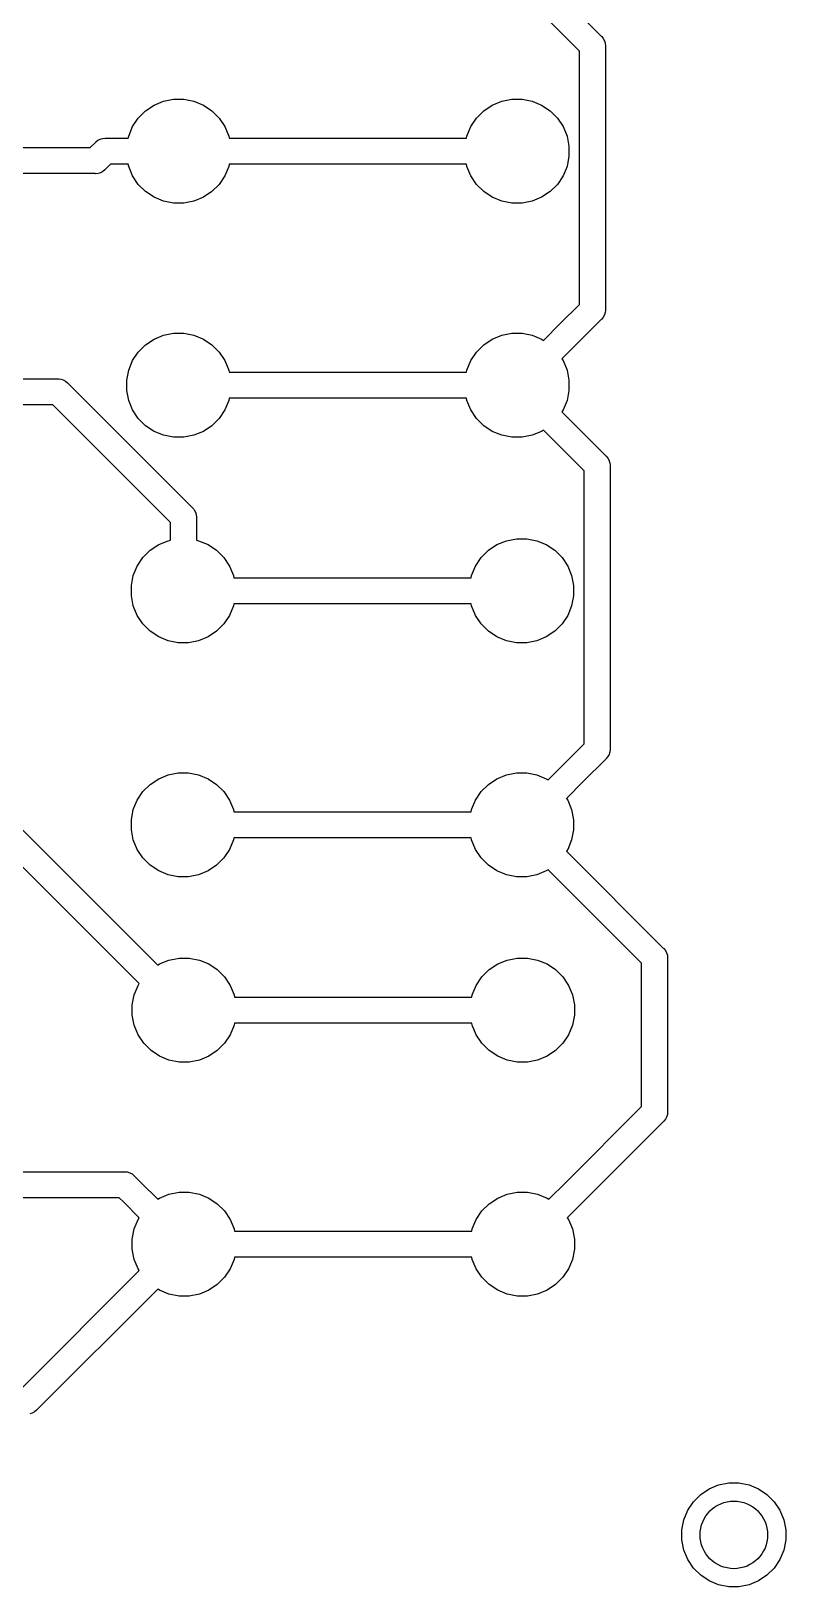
# Model space of a CAD drawing. Extents: x 83.1 to 154.9, y -87.4 to -26.9.
# Drawn here: x 140.17 to 154.67, y -87.36 to -57.45 of the extents above; entities that cross this region are included whole.
import ezdxf

# ---------------------------------------------------------------- set-up
doc = ezdxf.new("R2010")
doc.units = 0
doc.header["$MEASUREMENT"] = 0
doc.layers.add('BLACK', color=7, linetype='CONTINUOUS')

msp = doc.modelspace()

# ---------------------------------------------------------------- linework, layer by layer
at = {"layer": 'BLACK', "linetype": 'CONTINUOUS'}
for p, q in [((150.469, -56.897), (151.12, -57.5485)), ((150.702, -57.8376), (150.115, -57.2506)), ((151.12, -57.5485), (151.13, -57.5564)), ((151.13, -57.5564), (151.161, -57.5944)), ((151.161, -57.5944), (151.184, -57.6379)), ((151.184, -57.6379), (151.198, -57.685)), ((151.198, -57.685), (151.203, -57.734)), ((150.702, -62.7084), (150.702, -57.8376)), ((151.203, -57.734), (151.202, -57.7463)), ((151.202, -57.7463), (151.202, -62.7997)), ((142.365, -58.9852), (142.528, -58.8758)), ((142.528, -58.8758), (142.71, -58.8004)), ((142.71, -58.8004), (142.904, -58.762)), ((142.904, -58.762), (143.1, -58.762)), ((143.1, -58.762), (143.294, -58.8004)), ((143.294, -58.8004), (143.476, -58.8758)), ((143.476, -58.8758), (143.639, -58.9852)), ((148.865, -58.9852), (149.028, -58.8758)), ((149.028, -58.8758), (149.21, -58.8004)), ((149.21, -58.8004), (149.404, -58.762)), ((149.404, -58.762), (149.6, -58.762)), ((149.6, -58.762), (149.794, -58.8004)), ((149.794, -58.8004), (149.976, -58.8758)), ((149.976, -58.8758), (150.139, -58.9852)), ((142.116, -59.2883), (142.225, -59.1245)), ((142.225, -59.1245), (142.365, -58.9852)), ((143.639, -58.9852), (143.779, -59.1245)), ((143.779, -59.1245), (143.888, -59.2883)), ((148.616, -59.2883), (148.725, -59.1245)), ((148.725, -59.1245), (148.865, -58.9852)), ((150.139, -58.9852), (150.279, -59.1245)), ((150.279, -59.1245), (150.388, -59.2883)), ((141.539, -59.5156), (141.588, -59.5108)), ((141.588, -59.5108), (141.6, -59.512)), ((141.6, -59.512), (142.032, -59.512)), ((142.032, -59.512), (142.04, -59.4703)), ((142.04, -59.4703), (142.116, -59.2883)), ((143.888, -59.2883), (143.964, -59.4703)), ((143.964, -59.4703), (143.972, -59.512)), ((143.972, -59.512), (148.532, -59.512)), ((148.532, -59.512), (148.54, -59.4703)), ((148.54, -59.4703), (148.616, -59.2883)), ((150.388, -59.2883), (150.464, -59.4703)), ((150.464, -59.4703), (150.502, -59.6635)), ((136.918, -59.694), (141.302, -59.694)), ((141.302, -59.694), (141.402, -59.5939)), ((141.402, -59.5939), (141.41, -59.5844)), ((141.41, -59.5844), (141.448, -59.5531)), ((141.448, -59.5531), (141.492, -59.5299)), ((141.492, -59.5299), (141.512, -59.5236)), ((141.512, -59.5236), (141.539, -59.5156)), ((150.502, -59.6635), (150.502, -59.8605)), ((141.691, -60.012), (141.591, -60.1121)), ((142.032, -60.012), (141.691, -60.012)), ((142.04, -60.0537), (142.032, -60.012)), ((142.116, -60.2357), (142.04, -60.0537)), ((143.964, -60.0537), (143.888, -60.2357)), ((143.972, -60.012), (143.964, -60.0537)), ((148.532, -60.012), (143.972, -60.012)), ((148.54, -60.0537), (148.532, -60.012)), ((148.616, -60.2357), (148.54, -60.0537)), ((150.464, -60.0537), (150.388, -60.2357)), ((150.502, -59.8605), (150.464, -60.0537)), ((141.394, -60.194), (137.01, -60.194)), ((141.406, -60.1952), (141.394, -60.194)), ((141.455, -60.1904), (141.406, -60.1952)), ((141.502, -60.1761), (141.455, -60.1904)), ((141.545, -60.1529), (141.502, -60.1761)), ((141.583, -60.1216), (141.545, -60.1529)), ((141.591, -60.1121), (141.583, -60.1216)), ((142.225, -60.3995), (142.116, -60.2357)), ((142.365, -60.5388), (142.225, -60.3995)), ((143.779, -60.3995), (143.639, -60.5388)), ((143.888, -60.2357), (143.779, -60.3995)), ((148.725, -60.3995), (148.616, -60.2357)), ((148.865, -60.5388), (148.725, -60.3995)), ((150.279, -60.3995), (150.139, -60.5388)), ((150.388, -60.2357), (150.279, -60.3995)), ((142.528, -60.6482), (142.365, -60.5388)), ((142.71, -60.7236), (142.528, -60.6482)), ((143.476, -60.6482), (143.294, -60.7236)), ((143.639, -60.5388), (143.476, -60.6482)), ((149.028, -60.6482), (148.865, -60.5388)), ((149.21, -60.7236), (149.028, -60.6482)), ((149.976, -60.6482), (149.794, -60.7236)), ((150.139, -60.5388), (149.976, -60.6482)), ((142.904, -60.762), (142.71, -60.7236)), ((143.1, -60.762), (142.904, -60.762)), ((143.294, -60.7236), (143.1, -60.762)), ((149.404, -60.762), (149.21, -60.7236)), ((149.6, -60.762), (149.404, -60.762)), ((149.794, -60.7236), (149.6, -60.762)), ((150.334, -63.0765), (150.702, -62.7084)), ((151.202, -62.7997), (151.203, -62.812)), ((150.011, -63.3994), (150.334, -63.0765)), ((150.334, -63.0765), (150.334, -63.0765)), ((151.12, -62.9975), (150.687, -63.4301)), ((151.13, -62.9896), (151.12, -62.9975)), ((151.161, -62.9516), (151.13, -62.9896)), ((151.184, -62.9081), (151.161, -62.9516)), ((151.198, -62.861), (151.184, -62.9081)), ((151.202, -62.8243), (151.198, -62.861)), ((151.203, -62.812), (151.202, -62.8243)), ((142.365, -63.4852), (142.528, -63.3758)), ((142.528, -63.3758), (142.71, -63.3004)), ((142.71, -63.3004), (142.904, -63.262)), ((142.904, -63.262), (143.1, -63.262)), ((143.1, -63.262), (143.294, -63.3004)), ((143.294, -63.3004), (143.476, -63.3758)), ((143.476, -63.3758), (143.639, -63.4852)), ((148.865, -63.4852), (149.028, -63.3758)), ((149.028, -63.3758), (149.21, -63.3004)), ((149.21, -63.3004), (149.404, -63.262)), ((149.404, -63.262), (149.6, -63.262)), ((149.6, -63.262), (149.794, -63.3004)), ((149.794, -63.3004), (149.976, -63.3758)), ((149.976, -63.3758), (150.011, -63.3994)), ((142.116, -63.7883), (142.225, -63.6245)), ((142.225, -63.6245), (142.365, -63.4852)), ((143.639, -63.4852), (143.779, -63.6245)), ((143.779, -63.6245), (143.888, -63.7883)), ((148.616, -63.7883), (148.725, -63.6245)), ((148.725, -63.6245), (148.865, -63.4852)), ((150.687, -63.4301), (150.365, -63.753)), ((150.687, -63.4301), (150.687, -63.4301)), ((142.002, -64.1635), (142.04, -63.9703)), ((142.04, -63.9703), (142.116, -63.7883)), ((143.888, -63.7883), (143.964, -63.9703)), ((143.964, -63.9703), (143.972, -64.012)), ((148.532, -64.012), (148.54, -63.9703)), ((148.54, -63.9703), (148.616, -63.7883)), ((150.365, -63.753), (150.388, -63.7883)), ((150.388, -63.7883), (150.464, -63.9703)), ((150.464, -63.9703), (150.502, -64.1635)), ((136.536, -64.14), (140.672, -64.14)), ((140.672, -64.14), (140.684, -64.1388)), ((140.684, -64.1388), (140.696, -64.14)), ((140.696, -64.14), (140.733, -64.1436)), ((140.733, -64.1436), (140.78, -64.1579)), ((140.78, -64.1579), (140.824, -64.1811)), ((140.824, -64.1811), (140.862, -64.2124)), ((140.862, -64.2124), (140.87, -64.2219)), ((140.87, -64.2219), (143.259, -66.6113)), ((142.002, -64.3605), (142.002, -64.1635)), ((143.972, -64.012), (148.532, -64.012)), ((150.502, -64.1635), (150.502, -64.3605)), ((142.04, -64.5537), (142.002, -64.3605)), ((142.116, -64.7357), (142.04, -64.5537)), ((143.964, -64.5537), (143.888, -64.7357)), ((143.972, -64.512), (143.964, -64.5537)), ((148.532, -64.512), (143.972, -64.512)), ((148.54, -64.5537), (148.532, -64.512)), ((148.616, -64.7357), (148.54, -64.5537)), ((150.464, -64.5537), (150.388, -64.7357)), ((150.502, -64.3605), (150.464, -64.5537)), ((140.581, -64.64), (136.628, -64.64)), ((142.841, -66.9003), (140.581, -64.64)), ((142.225, -64.8995), (142.116, -64.7357)), ((143.888, -64.7357), (143.779, -64.8995)), ((148.725, -64.8995), (148.616, -64.7357)), ((150.388, -64.7357), (150.365, -64.771)), ((150.365, -64.771), (151.209, -65.6155)), ((142.365, -65.0388), (142.225, -64.8995)), ((142.528, -65.1482), (142.365, -65.0388)), ((142.71, -65.2236), (142.528, -65.1482)), ((143.476, -65.1482), (143.294, -65.2236)), ((143.639, -65.0388), (143.476, -65.1482)), ((143.779, -64.8995), (143.639, -65.0388)), ((148.865, -65.0388), (148.725, -64.8995)), ((149.028, -65.1482), (148.865, -65.0388)), ((149.21, -65.2236), (149.028, -65.1482)), ((149.976, -65.1482), (149.794, -65.2236)), ((150.011, -65.1246), (149.976, -65.1482)), ((150.791, -65.9046), (150.011, -65.1246)), ((142.904, -65.262), (142.71, -65.2236)), ((143.1, -65.262), (142.904, -65.262)), ((143.294, -65.2236), (143.1, -65.262)), ((149.404, -65.262), (149.21, -65.2236)), ((149.6, -65.262), (149.404, -65.262)), ((149.794, -65.2236), (149.6, -65.262)), ((151.209, -65.6155), (151.219, -65.6234)), ((151.219, -65.6234), (151.25, -65.6614)), ((151.25, -65.6614), (151.273, -65.7049)), ((151.273, -65.7049), (151.277, -65.7192)), ((151.277, -65.7192), (151.287, -65.752)), ((151.287, -65.752), (151.292, -65.801)), ((150.791, -71.1574), (150.791, -65.9046)), ((151.292, -65.801), (151.291, -65.8133)), ((151.291, -65.8133), (151.291, -71.2487)), ((143.259, -66.6113), (143.269, -66.6192)), ((143.269, -66.6192), (143.291, -66.6465)), ((143.291, -66.6465), (143.3, -66.6572)), ((143.3, -66.6572), (143.323, -66.7007)), ((142.841, -67.2411), (142.841, -66.9003)), ((143.323, -66.7007), (143.337, -66.7478)), ((143.337, -66.7478), (143.342, -66.7968)), ((143.342, -66.7968), (143.341, -66.8091)), ((143.341, -66.8091), (143.341, -67.2411)), ((142.617, -67.3248), (142.799, -67.2494)), ((142.799, -67.2494), (142.841, -67.2411)), ((143.341, -67.2411), (143.383, -67.2494)), ((143.383, -67.2494), (143.565, -67.3248)), ((149.117, -67.3248), (149.299, -67.2494)), ((149.299, -67.2494), (149.493, -67.211)), ((149.493, -67.211), (149.689, -67.211)), ((149.689, -67.211), (149.883, -67.2494)), ((149.883, -67.2494), (150.065, -67.3248)), ((142.205, -67.7373), (142.314, -67.5735)), ((142.314, -67.5735), (142.454, -67.4342)), ((142.454, -67.4342), (142.617, -67.3248)), ((143.565, -67.3248), (143.728, -67.4342)), ((143.728, -67.4342), (143.868, -67.5735)), ((143.868, -67.5735), (143.977, -67.7373)), ((148.705, -67.7373), (148.814, -67.5735)), ((148.814, -67.5735), (148.954, -67.4342)), ((148.954, -67.4342), (149.117, -67.3248)), ((150.065, -67.3248), (150.228, -67.4342)), ((150.228, -67.4342), (150.368, -67.5735)), ((150.368, -67.5735), (150.477, -67.7373)), ((142.129, -67.9193), (142.205, -67.7373)), ((143.977, -67.7373), (144.053, -67.9193)), ((148.629, -67.9193), (148.705, -67.7373)), ((150.477, -67.7373), (150.553, -67.9193)), ((142.091, -68.1125), (142.129, -67.9193)), ((142.091, -68.3095), (142.091, -68.1125)), ((144.053, -67.9193), (144.061, -67.961)), ((144.061, -67.961), (148.621, -67.961)), ((148.621, -67.961), (148.629, -67.9193)), ((150.553, -67.9193), (150.591, -68.1125)), ((150.591, -68.1125), (150.591, -68.3095)), ((142.129, -68.5027), (142.091, -68.3095)), ((144.061, -68.461), (144.053, -68.5027)), ((148.621, -68.461), (144.061, -68.461)), ((148.629, -68.5027), (148.621, -68.461)), ((150.591, -68.3095), (150.553, -68.5027)), ((142.205, -68.6847), (142.129, -68.5027)), ((142.314, -68.8485), (142.205, -68.6847)), ((143.977, -68.6847), (143.868, -68.8485)), ((144.053, -68.5027), (143.977, -68.6847)), ((148.705, -68.6847), (148.629, -68.5027)), ((148.814, -68.8485), (148.705, -68.6847)), ((150.477, -68.6847), (150.368, -68.8485)), ((150.553, -68.5027), (150.477, -68.6847)), ((142.454, -68.9878), (142.314, -68.8485)), ((142.617, -69.0972), (142.454, -68.9878)), ((143.728, -68.9878), (143.565, -69.0972)), ((143.868, -68.8485), (143.728, -68.9878)), ((148.954, -68.9878), (148.814, -68.8485)), ((149.117, -69.0972), (148.954, -68.9878)), ((150.228, -68.9878), (150.065, -69.0972)), ((150.368, -68.8485), (150.228, -68.9878)), ((142.799, -69.1726), (142.617, -69.0972)), ((142.993, -69.211), (142.799, -69.1726)), ((143.189, -69.211), (142.993, -69.211)), ((143.383, -69.1726), (143.189, -69.211)), ((143.565, -69.0972), (143.383, -69.1726)), ((149.299, -69.1726), (149.117, -69.0972)), ((149.493, -69.211), (149.299, -69.1726)), ((149.689, -69.211), (149.493, -69.211)), ((149.883, -69.1726), (149.689, -69.211)), ((150.065, -69.0972), (149.883, -69.1726)), ((150.423, -71.5255), (150.791, -71.1574)), ((151.209, -71.4465), (150.776, -71.8791)), ((151.219, -71.4386), (151.209, -71.4465)), ((151.25, -71.4006), (151.219, -71.4386)), ((151.273, -71.3571), (151.25, -71.4006)), ((151.281, -71.3296), (151.273, -71.3571)), ((151.287, -71.31), (151.281, -71.3296)), ((151.292, -71.261), (151.287, -71.31)), ((151.291, -71.2487), (151.292, -71.261)), ((142.617, -71.8248), (142.799, -71.7494)), ((142.799, -71.7494), (142.993, -71.711)), ((142.993, -71.711), (143.189, -71.711)), ((143.189, -71.711), (143.383, -71.7494)), ((143.383, -71.7494), (143.565, -71.8248)), ((149.117, -71.8248), (149.299, -71.7494)), ((149.299, -71.7494), (149.493, -71.711)), ((149.493, -71.711), (149.689, -71.711)), ((149.689, -71.711), (149.883, -71.7494)), ((149.883, -71.7494), (150.065, -71.8248)), ((150.1, -71.8484), (150.423, -71.5255)), ((150.423, -71.5255), (150.423, -71.5255)), ((139.188, -72.0004), (142.597, -75.4094)), ((142.314, -72.0735), (142.454, -71.9342)), ((142.454, -71.9342), (142.617, -71.8248)), ((143.565, -71.8248), (143.728, -71.9342)), ((143.728, -71.9342), (143.868, -72.0735)), ((148.814, -72.0735), (148.954, -71.9342)), ((148.954, -71.9342), (149.117, -71.8248)), ((150.065, -71.8248), (150.1, -71.8484)), ((150.776, -71.8791), (150.454, -72.202)), ((150.776, -71.8791), (150.776, -71.8791)), ((142.243, -75.763), (138.77, -72.2895)), ((142.129, -72.4193), (142.205, -72.2373)), ((142.205, -72.2373), (142.314, -72.0735)), ((143.868, -72.0735), (143.977, -72.2373)), ((143.977, -72.2373), (144.053, -72.4193)), ((148.629, -72.4193), (148.705, -72.2373)), ((148.705, -72.2373), (148.814, -72.0735)), ((150.454, -72.202), (150.477, -72.2373)), ((150.477, -72.2373), (150.553, -72.4193)), ((142.091, -72.6125), (142.129, -72.4193)), ((142.091, -72.8095), (142.091, -72.6125)), ((144.053, -72.4193), (144.061, -72.461)), ((144.061, -72.461), (148.621, -72.461)), ((148.621, -72.461), (148.629, -72.4193)), ((150.553, -72.4193), (150.591, -72.6125)), ((150.591, -72.6125), (150.591, -72.8095)), ((142.129, -73.0027), (142.091, -72.8095)), ((144.061, -72.961), (144.053, -73.0027)), ((148.621, -72.961), (144.061, -72.961)), ((148.629, -73.0027), (148.621, -72.961)), ((150.591, -72.8095), (150.553, -73.0027)), ((142.205, -73.1847), (142.129, -73.0027)), ((142.314, -73.3485), (142.205, -73.1847)), ((143.977, -73.1847), (143.868, -73.3485)), ((144.053, -73.0027), (143.977, -73.1847)), ((148.705, -73.1847), (148.629, -73.0027)), ((148.814, -73.3485), (148.705, -73.1847)), ((150.477, -73.1847), (150.454, -73.22)), ((150.454, -73.22), (152.314, -75.0805)), ((150.553, -73.0027), (150.477, -73.1847)), ((142.454, -73.4878), (142.314, -73.3485)), ((142.617, -73.5972), (142.454, -73.4878)), ((143.728, -73.4878), (143.565, -73.5972)), ((143.868, -73.3485), (143.728, -73.4878)), ((148.954, -73.4878), (148.814, -73.3485)), ((149.117, -73.5972), (148.954, -73.4878)), ((142.799, -73.6726), (142.617, -73.5972)), ((142.993, -73.711), (142.799, -73.6726)), ((143.189, -73.711), (142.993, -73.711)), ((143.383, -73.6726), (143.189, -73.711)), ((143.565, -73.5972), (143.383, -73.6726)), ((149.299, -73.6726), (149.117, -73.5972)), ((149.493, -73.711), (149.299, -73.6726)), ((149.689, -73.711), (149.493, -73.711)), ((149.883, -73.6726), (149.689, -73.711)), ((150.065, -73.5972), (149.883, -73.6726)), ((150.1, -73.5736), (150.065, -73.5972)), ((151.896, -75.3696), (150.1, -73.5736)), ((142.632, -75.3858), (142.814, -75.3104)), ((142.814, -75.3104), (143.008, -75.272)), ((143.008, -75.272), (143.204, -75.272)), ((143.204, -75.272), (143.398, -75.3104)), ((143.398, -75.3104), (143.58, -75.3858)), ((149.132, -75.3858), (149.314, -75.3104)), ((149.314, -75.3104), (149.508, -75.272)), ((149.508, -75.272), (149.704, -75.272)), ((149.704, -75.272), (149.898, -75.3104)), ((149.898, -75.3104), (150.08, -75.3858)), ((152.314, -75.0805), (152.324, -75.0884)), ((152.324, -75.0884), (152.355, -75.1264)), ((152.355, -75.1264), (152.378, -75.1699)), ((152.378, -75.1699), (152.392, -75.217)), ((152.392, -75.217), (152.396, -75.2537)), ((152.396, -75.2537), (152.397, -75.266)), ((152.397, -75.266), (152.396, -75.2783)), ((152.396, -75.2783), (152.396, -78.2197)), ((142.597, -75.4094), (142.632, -75.3858)), ((143.58, -75.3858), (143.743, -75.4952)), ((143.743, -75.4952), (143.883, -75.6345)), ((143.883, -75.6345), (143.992, -75.7983)), ((148.72, -75.7983), (148.829, -75.6345)), ((148.829, -75.6345), (148.969, -75.4952)), ((148.969, -75.4952), (149.132, -75.3858)), ((150.08, -75.3858), (150.243, -75.4952)), ((150.243, -75.4952), (150.383, -75.6345)), ((150.383, -75.6345), (150.492, -75.7983)), ((151.896, -78.1284), (151.896, -75.3696)), ((142.144, -75.9803), (142.22, -75.7983)), ((142.22, -75.7983), (142.243, -75.763)), ((143.992, -75.7983), (144.068, -75.9803)), ((148.644, -75.9803), (148.72, -75.7983)), ((150.492, -75.7983), (150.568, -75.9803)), ((142.106, -76.1735), (142.144, -75.9803)), ((142.106, -76.3705), (142.106, -76.1735)), ((144.068, -75.9803), (144.076, -76.022)), ((144.076, -76.022), (148.636, -76.022)), ((148.636, -76.022), (148.644, -75.9803)), ((150.568, -75.9803), (150.606, -76.1735)), ((150.606, -76.1735), (150.606, -76.3705)), ((142.144, -76.5637), (142.106, -76.3705)), ((144.076, -76.522), (144.068, -76.5637)), ((148.636, -76.522), (144.076, -76.522)), ((148.644, -76.5637), (148.636, -76.522)), ((150.606, -76.3705), (150.568, -76.5637)), ((142.22, -76.7457), (142.144, -76.5637)), ((142.329, -76.9095), (142.22, -76.7457)), ((143.992, -76.7457), (143.883, -76.9095)), ((144.068, -76.5637), (143.992, -76.7457)), ((148.72, -76.7457), (148.644, -76.5637)), ((148.829, -76.9095), (148.72, -76.7457)), ((150.492, -76.7457), (150.383, -76.9095)), ((150.568, -76.5637), (150.492, -76.7457)), ((142.469, -77.0488), (142.329, -76.9095)), ((142.632, -77.1582), (142.469, -77.0488)), ((143.743, -77.0488), (143.58, -77.1582)), ((143.883, -76.9095), (143.743, -77.0488)), ((148.969, -77.0488), (148.829, -76.9095)), ((149.132, -77.1582), (148.969, -77.0488)), ((150.243, -77.0488), (150.08, -77.1582)), ((150.383, -76.9095), (150.243, -77.0488)), ((142.814, -77.2336), (142.632, -77.1582)), ((143.008, -77.272), (142.814, -77.2336)), ((143.204, -77.272), (143.008, -77.272)), ((143.398, -77.2336), (143.204, -77.272)), ((143.58, -77.1582), (143.398, -77.2336)), ((149.314, -77.2336), (149.132, -77.1582)), ((149.508, -77.272), (149.314, -77.2336)), ((149.704, -77.272), (149.508, -77.272)), ((149.898, -77.2336), (149.704, -77.272)), ((150.08, -77.1582), (149.898, -77.2336)), ((150.438, -79.5865), (151.896, -78.1284)), ((152.378, -78.3281), (152.355, -78.3716)), ((152.392, -78.281), (152.378, -78.3281)), ((152.396, -78.2443), (152.392, -78.281)), ((152.396, -78.2197), (152.397, -78.232)), ((152.397, -78.232), (152.396, -78.2443)), ((152.396, -78.2443), (152.396, -78.2443)), ((152.314, -78.4175), (150.791, -79.9401)), ((152.324, -78.4096), (152.314, -78.4175)), ((152.355, -78.3716), (152.324, -78.4096)), ((120.026, -79.38), (141.952, -79.38)), ((141.952, -79.38), (141.964, -79.3788)), ((141.964, -79.3788), (141.976, -79.38)), ((141.976, -79.38), (142.013, -79.3836)), ((142.013, -79.3836), (142.06, -79.3979)), ((142.06, -79.3979), (142.104, -79.4211)), ((142.104, -79.4211), (142.142, -79.4524)), ((142.142, -79.4524), (142.149, -79.4619)), ((142.149, -79.4619), (142.291, -79.6039)), ((142.291, -79.6039), (142.291, -79.6039)), ((142.291, -79.6039), (142.597, -79.9094)), ((142.632, -79.8858), (142.814, -79.8104)), ((142.814, -79.8104), (143.008, -79.772)), ((143.008, -79.772), (143.204, -79.772)), ((143.204, -79.772), (143.398, -79.8104)), ((143.398, -79.8104), (143.58, -79.8858)), ((149.132, -79.8858), (149.314, -79.8104)), ((149.314, -79.8104), (149.508, -79.772)), ((149.508, -79.772), (149.704, -79.772)), ((149.704, -79.772), (149.898, -79.8104)), ((149.898, -79.8104), (150.08, -79.8858)), ((150.115, -79.9094), (150.438, -79.5865)), ((150.438, -79.5865), (150.438, -79.5865)), ((141.86, -79.88), (120.118, -79.88)), ((141.938, -79.9575), (141.86, -79.88)), ((142.243, -80.263), (141.938, -79.9575)), ((141.938, -79.9575), (141.938, -79.9575)), ((142.597, -79.9094), (142.632, -79.8858)), ((143.58, -79.8858), (143.743, -79.9952)), ((143.743, -79.9952), (143.883, -80.1345)), ((143.883, -80.1345), (143.992, -80.2983)), ((148.72, -80.2983), (148.829, -80.1345)), ((148.829, -80.1345), (148.969, -79.9952)), ((148.969, -79.9952), (149.132, -79.8858)), ((150.08, -79.8858), (150.115, -79.9094)), ((150.791, -79.9401), (150.469, -80.263)), ((150.791, -79.9401), (150.791, -79.9401)), ((142.144, -80.4803), (142.22, -80.2983)), ((142.22, -80.2983), (142.243, -80.263)), ((143.992, -80.2983), (144.068, -80.4803)), ((148.644, -80.4803), (148.72, -80.2983)), ((150.469, -80.263), (150.492, -80.2983)), ((150.492, -80.2983), (150.568, -80.4803)), ((142.106, -80.6735), (142.144, -80.4803)), ((142.106, -80.8705), (142.106, -80.6735)), ((144.068, -80.4803), (144.076, -80.522)), ((144.076, -80.522), (148.636, -80.522)), ((148.636, -80.522), (148.644, -80.4803)), ((150.568, -80.4803), (150.606, -80.6735)), ((150.606, -80.6735), (150.606, -80.8705)), ((142.144, -81.0637), (142.106, -80.8705)), ((144.076, -81.022), (144.068, -81.0637)), ((148.636, -81.022), (144.076, -81.022)), ((148.644, -81.0637), (148.636, -81.022)), ((150.606, -80.8705), (150.568, -81.0637)), ((139.986, -83.538), (142.243, -81.281)), ((142.22, -81.2457), (142.144, -81.0637)), ((142.243, -81.281), (142.22, -81.2457)), ((143.992, -81.2457), (143.883, -81.4095)), ((144.068, -81.0637), (143.992, -81.2457)), ((148.72, -81.2457), (148.644, -81.0637)), ((148.829, -81.4095), (148.72, -81.2457)), ((150.492, -81.2457), (150.383, -81.4095)), ((150.568, -81.0637), (150.492, -81.2457)), ((142.597, -81.6346), (140.275, -83.9561)), ((142.632, -81.6582), (142.597, -81.6346)), ((143.743, -81.5488), (143.58, -81.6582)), ((143.883, -81.4095), (143.743, -81.5488)), ((148.969, -81.5488), (148.829, -81.4095)), ((149.132, -81.6582), (148.969, -81.5488)), ((150.243, -81.5488), (150.08, -81.6582)), ((150.383, -81.4095), (150.243, -81.5488)), ((142.814, -81.7336), (142.632, -81.6582)), ((143.008, -81.772), (142.814, -81.7336)), ((143.204, -81.772), (143.008, -81.772)), ((143.398, -81.7336), (143.204, -81.772)), ((143.58, -81.6582), (143.398, -81.7336)), ((149.314, -81.7336), (149.132, -81.6582)), ((149.508, -81.772), (149.314, -81.7336)), ((149.704, -81.772), (149.508, -81.772)), ((149.898, -81.7336), (149.704, -81.772)), ((150.08, -81.6582), (149.898, -81.7336)), ((140.186, -84.0201), (140.139, -84.0344)), ((140.23, -83.9969), (140.186, -84.0201)), ((140.268, -83.9656), (140.23, -83.9969)), ((140.275, -83.9561), (140.268, -83.9656)), ((153.033, -85.5832), (153.196, -85.4738)), ((153.196, -85.4738), (153.378, -85.3984)), ((153.378, -85.3984), (153.572, -85.36)), ((153.572, -85.36), (153.768, -85.36)), ((153.768, -85.36), (153.962, -85.3984)), ((153.962, -85.3984), (154.144, -85.4738)), ((154.144, -85.4738), (154.307, -85.5832)), ((152.784, -85.8863), (152.893, -85.7225)), ((152.893, -85.7225), (153.033, -85.5832)), ((154.307, -85.5832), (154.447, -85.7225)), ((154.447, -85.7225), (154.556, -85.8863)), ((152.67, -86.2615), (152.708, -86.0683)), ((152.708, -86.0683), (152.784, -85.8863)), ((154.556, -85.8863), (154.632, -86.0683)), ((154.632, -86.0683), (154.67, -86.2615)), ((152.67, -86.4585), (152.67, -86.2615)), ((154.67, -86.2615), (154.67, -86.4585)), ((152.708, -86.6517), (152.67, -86.4585)), ((152.784, -86.8337), (152.708, -86.6517)), ((154.632, -86.6517), (154.556, -86.8337)), ((154.67, -86.4585), (154.632, -86.6517)), ((152.893, -86.9975), (152.784, -86.8337)), ((153.033, -87.1368), (152.893, -86.9975)), ((154.447, -86.9975), (154.307, -87.1368)), ((154.556, -86.8337), (154.447, -86.9975)), ((153.196, -87.2462), (153.033, -87.1368)), ((153.378, -87.3216), (153.196, -87.2462)), ((153.572, -87.36), (153.378, -87.3216)), ((153.962, -87.3216), (153.768, -87.36)), ((154.144, -87.2462), (153.962, -87.3216)), ((154.307, -87.1368), (154.144, -87.2462)), ((153.768, -87.36), (153.572, -87.36))]:
    msp.add_line(p, q, dxfattribs=at)
at = {"layer": 'BLACK'}
msp.add_circle((153.67, -86.36), 0.65, dxfattribs=at)

doc.saveas('drawing.dxf')
